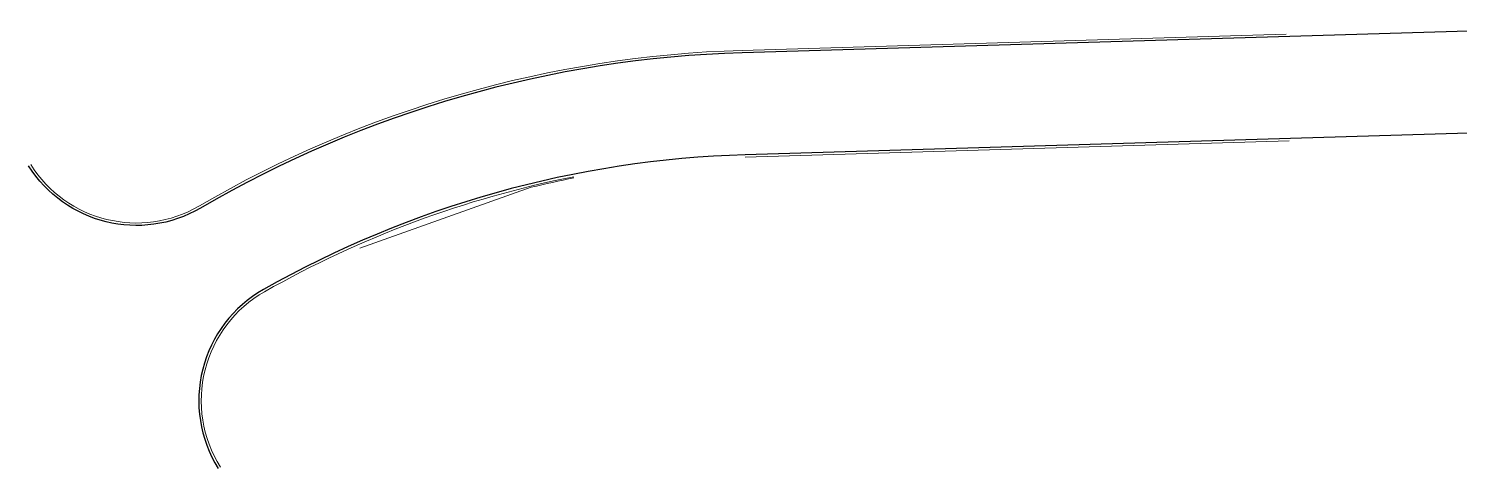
# Model space of a CAD drawing. Extents: x 2536801 to 2538856, y 7112140 to 7131569.
# Drawn here: x 2537385.8 to 2537779, y 7120727.4 to 7120848.1 of the extents above; entities that cross this region are included whole.
import ezdxf

# ---------------------------------------------------------------- set-up
doc = ezdxf.new("R2010")
doc.units = 0
doc.header["$LTSCALE"] = 100
doc.header["$MEASUREMENT"] = 0
for name, color, linetype, lineweight in [('D_BOC_XST', 4, 'Continuous', 13), ('D_FOC_XST', 4, 'Continuous', 30), ('D_MBGF', 20, 'Continuous', 0)]:
    doc.layers.add(name, color=color, linetype=linetype, lineweight=lineweight)
doc.linetypes.add('mbgf', pattern='A,1,-0.5,[46,dgnlstyle-BGELINES.shx,S=0.008,R=0,X=0,Y=0],-0.5,1', length=3)

msp = doc.modelspace()

# ---------------------------------------------------------------- linework, layer by layer
at = {"layer": 'D_BOC_XST', "lineweight": 0}
for p, q in [((2537731.36, 7120846.6), (2537581.88, 7120842.15)), ((2537732.23, 7120817.28), (2537582.75, 7120812.83))]:
    msp.add_line(p, q, dxfattribs=at)
for centre, radius, start, end in [((2537591.24, 7120527.62), 314.67, 91.7059, 120.2497), ((2537591.24, 7120527.62), 285.33, 101.2473, 119.5206), ((2537467.57, 7120746.04), 34.33, 119.5206, 212.1094)]:
    msp.add_arc(centre, radius, start, end, dxfattribs=at)
at = {"layer": 'D_BOC_XST', "lineweight": 0, "extrusion": (0, 0, -1)}
msp.add_arc((-2537415.43, 7120829.1), 34.33, 239.7503, 327.816, dxfattribs=at)
at = {"layer": 'D_FOC_XST'}
for p, q in [((2537820.54, 7120848.59), (2537581.9, 7120841.48)), ((2537818.94, 7120820.53), (2537582.73, 7120813.5))]:
    msp.add_line(p, q, dxfattribs=at)
for centre, radius, start, end in [((2537591.24, 7120527.62), 314, 91.7059, 120.2497), ((2537591.24, 7120527.62), 286, 91.7059, 119.5206), ((2537467.57, 7120746.04), 35, 119.5206, 212.1094)]:
    msp.add_arc(centre, radius, start, end, dxfattribs=at)
at = {"layer": 'D_FOC_XST', "extrusion": (0, 0, -1)}
msp.add_arc((-2537415.43, 7120829.1), 35, 239.7503, 327.816, dxfattribs=at)
at = {"layer": 'D_MBGF', "linetype": 'mbgf', "lineweight": 13, "ltscale": 0.025}
msp.add_line((2537523.94, 7120804.56), (2537476.8, 7120787.9), dxfattribs=at)
msp.add_arc((2537591.24, 7120527.62), 285, 101.2473, 103.6598, dxfattribs=at)

doc.saveas('drawing.dxf')
